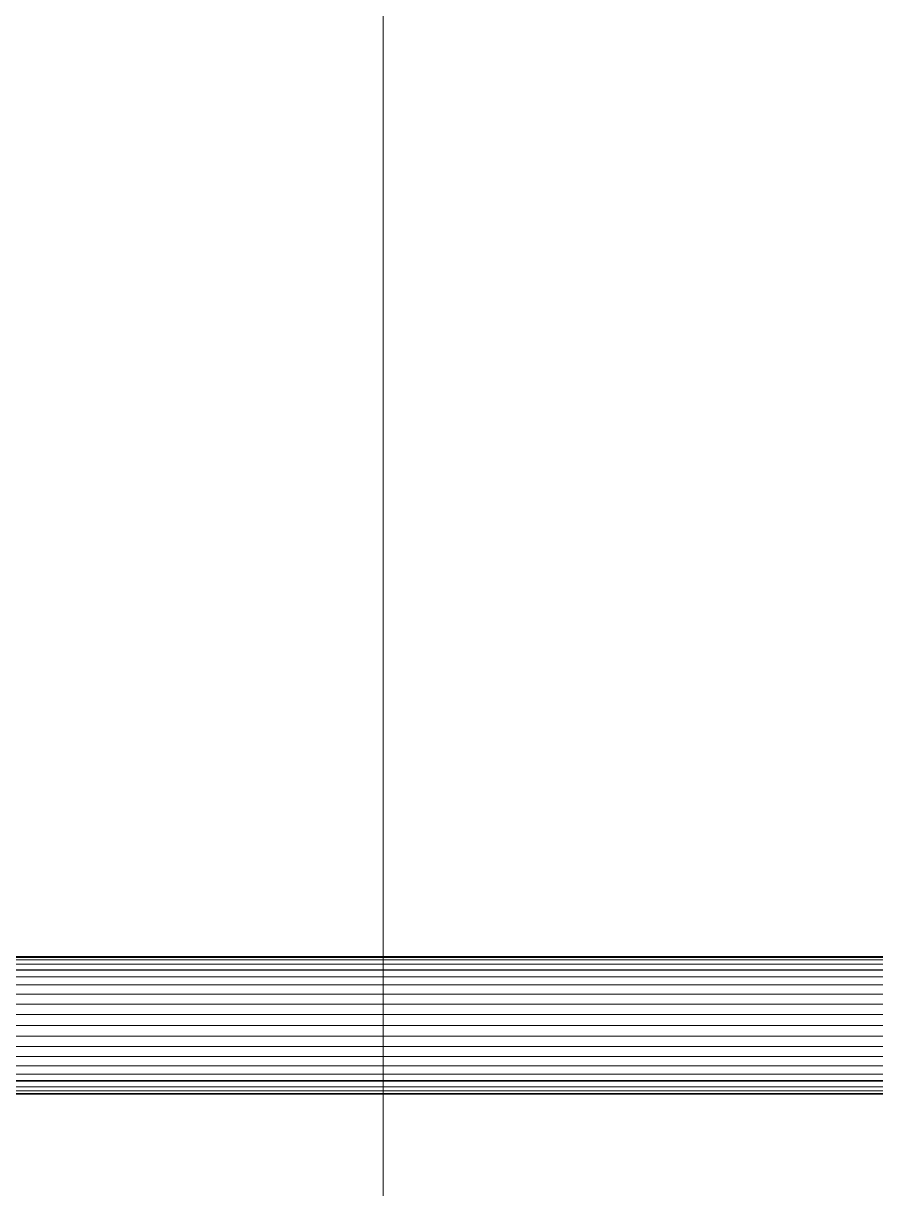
# Model space of a CAD drawing. Header units: centimetres. Extents: x -1762 to 3746, y -261 to 6534.
# Drawn here: x -1346.56 to -1340.37, y 5728.17 to 5736.64 of the extents above; entities that cross this region are included whole.
import ezdxf

# ---------------------------------------------------------------- set-up
doc = ezdxf.new("R2010")
doc.units = ezdxf.units.CM
doc.linetypes.add('Hidden', pattern=[0.714375, 0.47625, -0.238125])
doc.layers.add('A-DETL-HDLN', color=7, linetype='Hidden', lineweight=9)
doc.layers.add('A-WALL', color=7, linetype='Continuous', lineweight=9)
doc.layers.add('G-IMPT', color=7, linetype='Continuous', lineweight=9, true_color=0x007f7f)

# ---------------------------------------------------------------- blocks, each defined once
blk = doc.blocks.new('PQ_RVR_ARQ-01_ZZ_ZZ_MO_T_A_rvt-1-Planta bodega almacenamiento congelados')
at = {"layer": 'A-WALL', "color": 253, "true_color": 0xaaaaaa}
blk.add_line((-1343.944, 5872.7267), (-1343.944, 5473.8896), dxfattribs=at)
blk = doc.blocks.new('EQ-05-007 - EQ-05-007_dwg_Agrupar_316-1548998-Planta bodega almacenamiento congelados')
at = {"layer": 'A-DETL-HDLN'}
for p, q in [((21.25, 99.0002), (5.25, 99.0002)), ((21.25, 98.994), (5.25, 98.994)), ((21.25, 98.9757), (5.25, 98.9757)), ((21.25, 98.9457), (5.25, 98.9457)), ((21.25, 98.9047), (5.25, 98.9047)), ((21.25, 98.9002), (5.25, 98.9002)), ((21.25, 98.8538), (5.25, 98.8538)), ((21.25, 98.7941), (5.25, 98.7941)), ((21.25, 98.7272), (5.25, 98.7272)), ((21.25, 98.6547), (5.25, 98.6547)), ((21.25, 98.5784), (5.25, 98.5784)), ((21.25, 98.5002), (5.25, 98.5002)), ((21.25, 98.422), (5.25, 98.422)), ((21.25, 98.3457), (5.25, 98.3457)), ((21.25, 98.2732), (5.25, 98.2732)), ((21.25, 98.2063), (5.25, 98.2063)), ((21.25, 98.1467), (5.25, 98.1467)), ((21.25, 98.1002), (5.25, 98.1002)), ((21.25, 98.0957), (5.25, 98.0957)), ((21.25, 98.0547), (5.25, 98.0547)), ((21.25, 98.0247), (5.25, 98.0247)), ((21.25, 98.0064), (5.25, 98.0064)), ((21.25, 98.0002), (5.25, 98.0002))]:
    blk.add_line(p, q, dxfattribs=at)
at = {"layer": 'G-IMPT'}
for p, q in [((21.25, 99.0002), (5.25, 99.0002)), ((5.25, 99.0002), (21.25, 99.0002)), ((21.25, 98.994), (5.25, 98.994)), ((21.25, 98.9757), (5.25, 98.9757)), ((21.25, 98.9457), (5.25, 98.9457)), ((21.25, 98.9047), (5.25, 98.9047)), ((21.25, 98.9002), (5.25, 98.9002)), ((21.25, 98.8538), (5.25, 98.8538)), ((21.25, 98.7941), (5.25, 98.7941)), ((21.25, 98.7272), (5.25, 98.7272)), ((21.25, 98.6547), (5.25, 98.6547)), ((21.25, 98.5784), (5.25, 98.5784)), ((21.25, 98.5784), (5.25, 98.5784)), ((21.25, 98.5002), (5.25, 98.5002)), ((21.25, 98.422), (5.25, 98.422)), ((21.25, 98.3457), (5.25, 98.3457)), ((21.25, 98.2732), (5.25, 98.2732)), ((21.25, 98.2063), (5.25, 98.2063)), ((21.25, 98.1467), (5.25, 98.1467)), ((21.25, 98.1002), (5.25, 98.1002)), ((21.25, 98.0957), (5.25, 98.0957)), ((21.25, 98.0547), (5.25, 98.0547)), ((21.25, 98.0247), (5.25, 98.0247)), ((21.25, 98.0064), (5.25, 98.0064)), ((21.25, 98.0002), (5.25, 98.0002))]:
    blk.add_line(p, q, dxfattribs=at)
at = {"layer": 'G-IMPT', "flags": 128}
for points in [[(3.5439, 98.9047), (3.5894, 98.8674), (3.6597, 98.8538), (3.5596, 98.9332), (3.7345, 98.9332), (3.63, 98.9832), (3.9273, 98.9832), (3.8358, 99.0002), (4.25, 99.0002), (4.1853, 98.9832), (4.6989, 98.9832), (5.25, 98.9757), (21.25, 98.9757)], [(21.25, 98.994), (5.25, 98.994), (5.25, 98.9757), (5.25, 98.9457), (4.6989, 98.9832), (5.25, 98.9457), (4.6677, 98.9332), (4.6989, 98.9832), (4.7324, 99.0002), (4.25, 99.0002), (4.3147, 98.9832), (3.9273, 98.9832), (4.0126, 98.9332), (3.7345, 98.9332), (3.8241, 98.8538), (3.6597, 98.8538), (3.6302, 98.8249)], [(21.25, 98.9757), (5.25, 98.9757), (5.25, 98.9457), (5.25, 98.9047), (21.25, 98.9047)], [(21.25, 98.9047), (5.25, 98.9047), (5.25, 98.8538), (5.25, 98.7941), (5.25, 98.8538), (21.25, 98.8538)], [(21.25, 98.8538), (5.25, 98.8538), (4.6409, 98.8538), (5.25, 98.7941), (4.6409, 98.8538), (4.6203, 98.7502), (5.25, 98.7941), (5.25, 98.7272), (4.6203, 98.7502), (5.25, 98.7941)], [(5.25, 98.9047), (4.6677, 98.9332), (4.6409, 98.8538), (5.25, 98.8538), (4.6677, 98.9332), (5.25, 98.8538), (5.25, 98.9047), (4.6677, 98.9332), (5.25, 98.9457), (21.25, 98.9457), (21.25, 98.9757), (21.8011, 98.9832), (21.8323, 98.9332), (22.375, 98.9332)], [(5.25, 98.994), (4.6989, 98.9832), (5.25, 98.9757), (5.25, 98.994), (4.6989, 98.9832), (4.7324, 99.0002), (5.25, 98.994), (4.7324, 99.0002), (5.25, 99.0002), (5.25, 98.994), (5.25, 99.0002), (21.25, 99.0002)], [(23.6545, 98.7941), (23.6955, 98.7272), (23.7255, 98.6547), (23.6001, 98.7502), (23.7255, 98.6547), (23.6484, 98.6296), (23.6001, 98.7502), (23.5234, 98.8538), (23.2882, 98.8538), (23.1986, 98.9332), (22.375, 98.9332), (22.3147, 98.9832), (21.8011, 98.9832), (21.25, 98.994), (5.25, 98.994)], [(21.8591, 98.8538), (21.8323, 98.9332), (21.25, 98.9457), (5.25, 98.9457), (5.25, 98.9047)], [(22.4665, 98.7502), (21.8797, 98.7502), (21.25, 98.7941), (5.25, 98.7941), (5.25, 98.7272), (4.6203, 98.7502), (4.0335, 98.7502)], [(5.25, 98.7941), (21.25, 98.7941), (21.25, 98.8538), (21.8797, 98.7502), (21.25, 98.8538), (21.8591, 98.8538), (21.8797, 98.7502), (21.25, 98.7941), (21.25, 98.8538), (21.8591, 98.8538), (21.8797, 98.7502), (22.4665, 98.7502)], [(22.4915, 98.6296), (21.8926, 98.6296), (21.8797, 98.7502), (21.25, 98.6547), (21.8797, 98.7502), (21.25, 98.7272), (21.25, 98.6547), (5.25, 98.6547), (5.25, 98.5784), (5.25, 98.6547), (21.25, 98.6547), (21.25, 98.7272), (21.25, 98.7941), (21.25, 98.7272), (5.25, 98.7272), (5.25, 98.6547)], [(4.603, 98.5002), (5.25, 98.5002), (4.6074, 98.6296), (5.25, 98.5002), (5.25, 98.5784), (4.6074, 98.6296), (5.25, 98.6547), (5.25, 98.7272), (21.25, 98.7272), (21.8797, 98.7502), (21.8926, 98.6296), (22.4915, 98.6296)], [(21.25, 98.2732), (5.25, 98.2732), (5.25, 98.2063), (4.6203, 98.2502), (4.6409, 98.1467), (5.25, 98.1467), (4.6203, 98.2502), (5.25, 98.1467), (5.25, 98.2063), (4.6203, 98.2502), (5.25, 98.2732), (5.25, 98.3457), (21.25, 98.3457)], [(21.25, 98.422), (5.25, 98.422), (5.25, 98.5002), (5.25, 98.5784), (21.25, 98.5784)], [(21.897, 98.5002), (21.25, 98.5784), (21.897, 98.5002), (21.25, 98.5002), (21.25, 98.5784), (21.25, 98.5002), (5.25, 98.5002), (4.603, 98.5002)], [(5.25, 98.3457), (4.6074, 98.3708), (5.25, 98.422), (5.25, 98.5002), (21.25, 98.5002), (21.25, 98.422), (21.25, 98.5002), (21.8926, 98.3708), (21.25, 98.5002), (21.897, 98.5002), (21.8926, 98.3708)], [(4.0085, 98.3708), (4.6074, 98.3708), (5.25, 98.3457), (21.25, 98.3457), (21.25, 98.422), (21.8926, 98.3708), (22.4915, 98.3708), (22.4665, 98.2502), (23.3571, 98.2502), (23.2882, 98.1467), (23.5234, 98.1467), (23.4233, 98.0672), (23.3069, 98.0172), (23.4045, 98.0247), (23.4233, 98.0672), (23.4045, 98.0247), (23.477, 98.0547), (23.5439, 98.0957)], [(21.8926, 98.3708), (21.25, 98.422), (5.25, 98.422)], [(22.4665, 98.2502), (21.8797, 98.2502), (21.8926, 98.3708), (21.25, 98.3457), (21.25, 98.2732), (5.25, 98.2732), (5.25, 98.2063)], [(5.25, 98.2063), (21.25, 98.2063), (21.25, 98.2732), (21.8797, 98.2502), (21.25, 98.2063), (21.25, 98.2732), (21.8926, 98.3708), (21.8797, 98.2502), (22.4665, 98.2502)], [(21.25, 98.2063), (5.25, 98.2063), (5.25, 98.1467), (5.25, 98.0957), (4.6677, 98.0672), (5.25, 98.0547), (5.25, 98.0957), (4.6677, 98.0672), (4.6409, 98.1467), (5.25, 98.0957), (4.6409, 98.1467), (5.25, 98.1467), (21.25, 98.1467)], [(21.25, 98.1467), (5.25, 98.1467), (5.25, 98.0957), (21.25, 98.0957)], [(5.25, 98.0002), (4.6989, 98.0172), (5.25, 98.0002), (4.7324, 98.0002), (4.6989, 98.0172), (5.25, 98.0064), (5.25, 98.0247), (5.25, 98.0547), (21.25, 98.0547), (21.25, 98.0957), (21.25, 98.0547), (5.25, 98.0547), (4.6677, 98.0672), (4.125, 98.0672), (4.0732, 98.1467)], [(4.6409, 98.1467), (4.6677, 98.0672), (4.6989, 98.0172), (5.25, 98.0247), (4.6677, 98.0672), (5.25, 98.0247), (5.25, 98.0547), (5.25, 98.0957), (21.25, 98.0957), (21.8323, 98.0672), (22.375, 98.0672)], [(23.0955, 98.0247), (23.0569, 98.0172), (22.87, 98.0172), (22.9821, 98.0002), (22.25, 98.0002), (22.3147, 98.0172), (21.8011, 98.0172), (21.8323, 98.0672), (21.25, 98.0547), (21.25, 98.0247), (5.25, 98.0247), (4.6989, 98.0172), (5.25, 98.0064), (5.25, 98.0002)], [(22.375, 98.0672), (22.125, 98.0672), (22.1853, 98.0172), (21.7341, 98.0172), (21.7676, 98.0002), (21.25, 98.0002), (21.25, 98.0064), (21.25, 98.0002), (5.25, 98.0002), (21.25, 98.0002)], [(22.7655, 98.0672), (22.87, 98.0172), (22.1853, 98.0172), (22.25, 98.0002), (21.7676, 98.0002), (21.25, 98.0064), (21.7676, 98.0002), (21.8011, 98.0172), (21.25, 98.0064), (5.25, 98.0064), (5.25, 98.0002)], [(5.25, 98.0064), (5.25, 98.0247), (21.25, 98.0247), (21.25, 98.0547), (21.8323, 98.0672), (21.25, 98.0247), (21.8011, 98.0172), (21.7676, 98.0002), (22.25, 98.0002), (22.1853, 98.0172), (22.87, 98.0172), (22.7655, 98.0672)], [(22.9404, 98.0672), (23.0569, 98.0172), (22.87, 98.0172), (22.9821, 98.0002), (22.25, 98.0002), (22.3147, 98.0172), (21.8011, 98.0172), (21.8323, 98.0672), (21.25, 98.0247), (21.25, 98.0064), (21.8011, 98.0172), (21.25, 98.0247), (21.25, 98.0064), (5.25, 98.0064)]]:
    blk.add_lwpolyline(points, dxfattribs=at)
blk = doc.blocks.new('EQ-05-007 - EQ-05-007_dwg_011_ENZUNCHADOR_dwg-1549000-Planta bodega almacenamiento congelados')
blk.add_blockref('EQ-05-007 - EQ-05-007_dwg_Agrupar_316-1548998-Planta bodega almacenamiento congelados', (0, 0))
blk = doc.blocks.new('EQ-05-007 - EQ-05-007_dwg-1548992-Planta bodega almacenamiento congelados')
blk.add_blockref('EQ-05-007 - EQ-05-007_dwg_011_ENZUNCHADOR_dwg-1549000-Planta bodega almacenamiento congelados', (0, 0))
blk = doc.blocks.new('EQ-05-007 - EQ-05-007-1549005-Planta bodega almacenamiento congelados')
blk.add_blockref('EQ-05-007 - EQ-05-007_dwg-1548992-Planta bodega almacenamiento congelados', (0, 0))

msp = doc.modelspace()

# ---------------------------------------------------------------- block references
at = {"lineweight": 5}
msp.add_blockref('PQ_RVR_ARQ-01_ZZ_ZZ_MO_T_A_rvt-1-Planta bodega almacenamiento congelados', (0, 0), dxfattribs=at)
at = {"layer": 'A-DETL-HDLN', "rotation": 180}
msp.add_blockref('EQ-05-007 - EQ-05-007-1549005-Planta bodega almacenamiento congelados', (-1334.1723, 5827.8599), dxfattribs=at)

doc.saveas('drawing.dxf')
